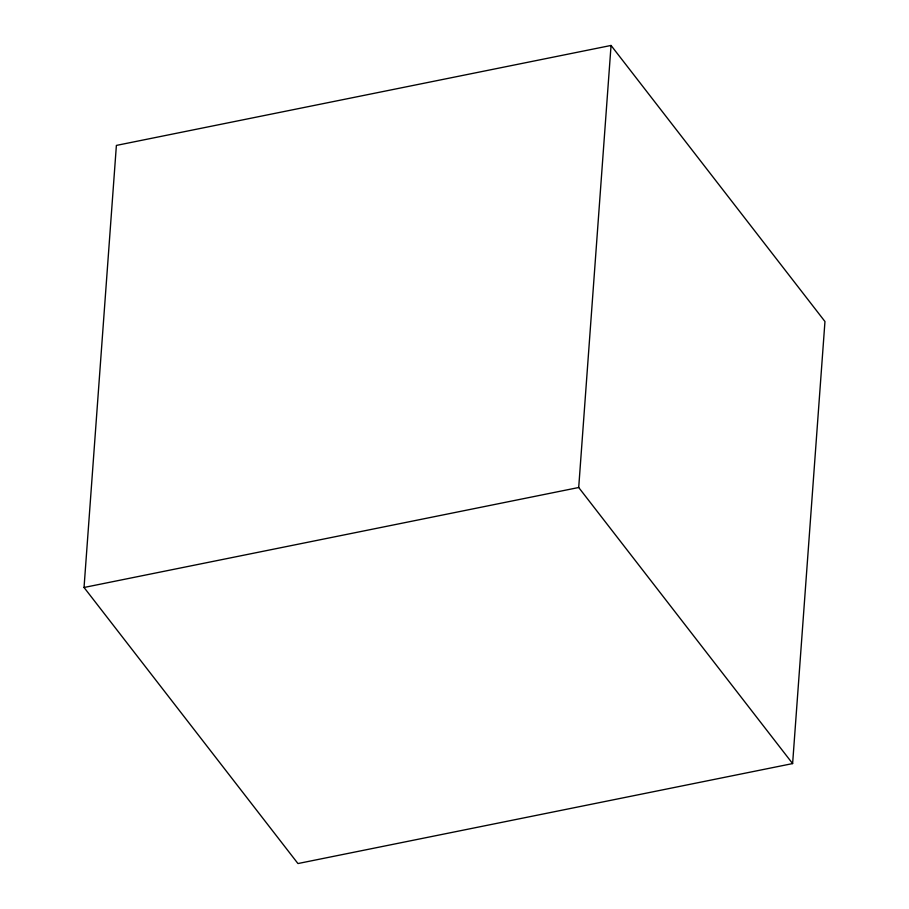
<?xml version="1.0" encoding="UTF-8"?>
<svg xmlns="http://www.w3.org/2000/svg" width="909" height="909" viewBox="0 0 909 909"><rect width="100%" height="100%" fill="white"/><g stroke="black" fill="none" stroke-linecap="round" stroke-linejoin="round"><path stroke-width="1.36" d="M84.037 587.475L116.386 145.417L611.053 45.45L824.963 321.525L792.614 763.583L297.947 863.55L84.037 587.475L578.703 487.508L792.614 763.583M578.703 487.508L611.053 45.45"/></g></svg>
